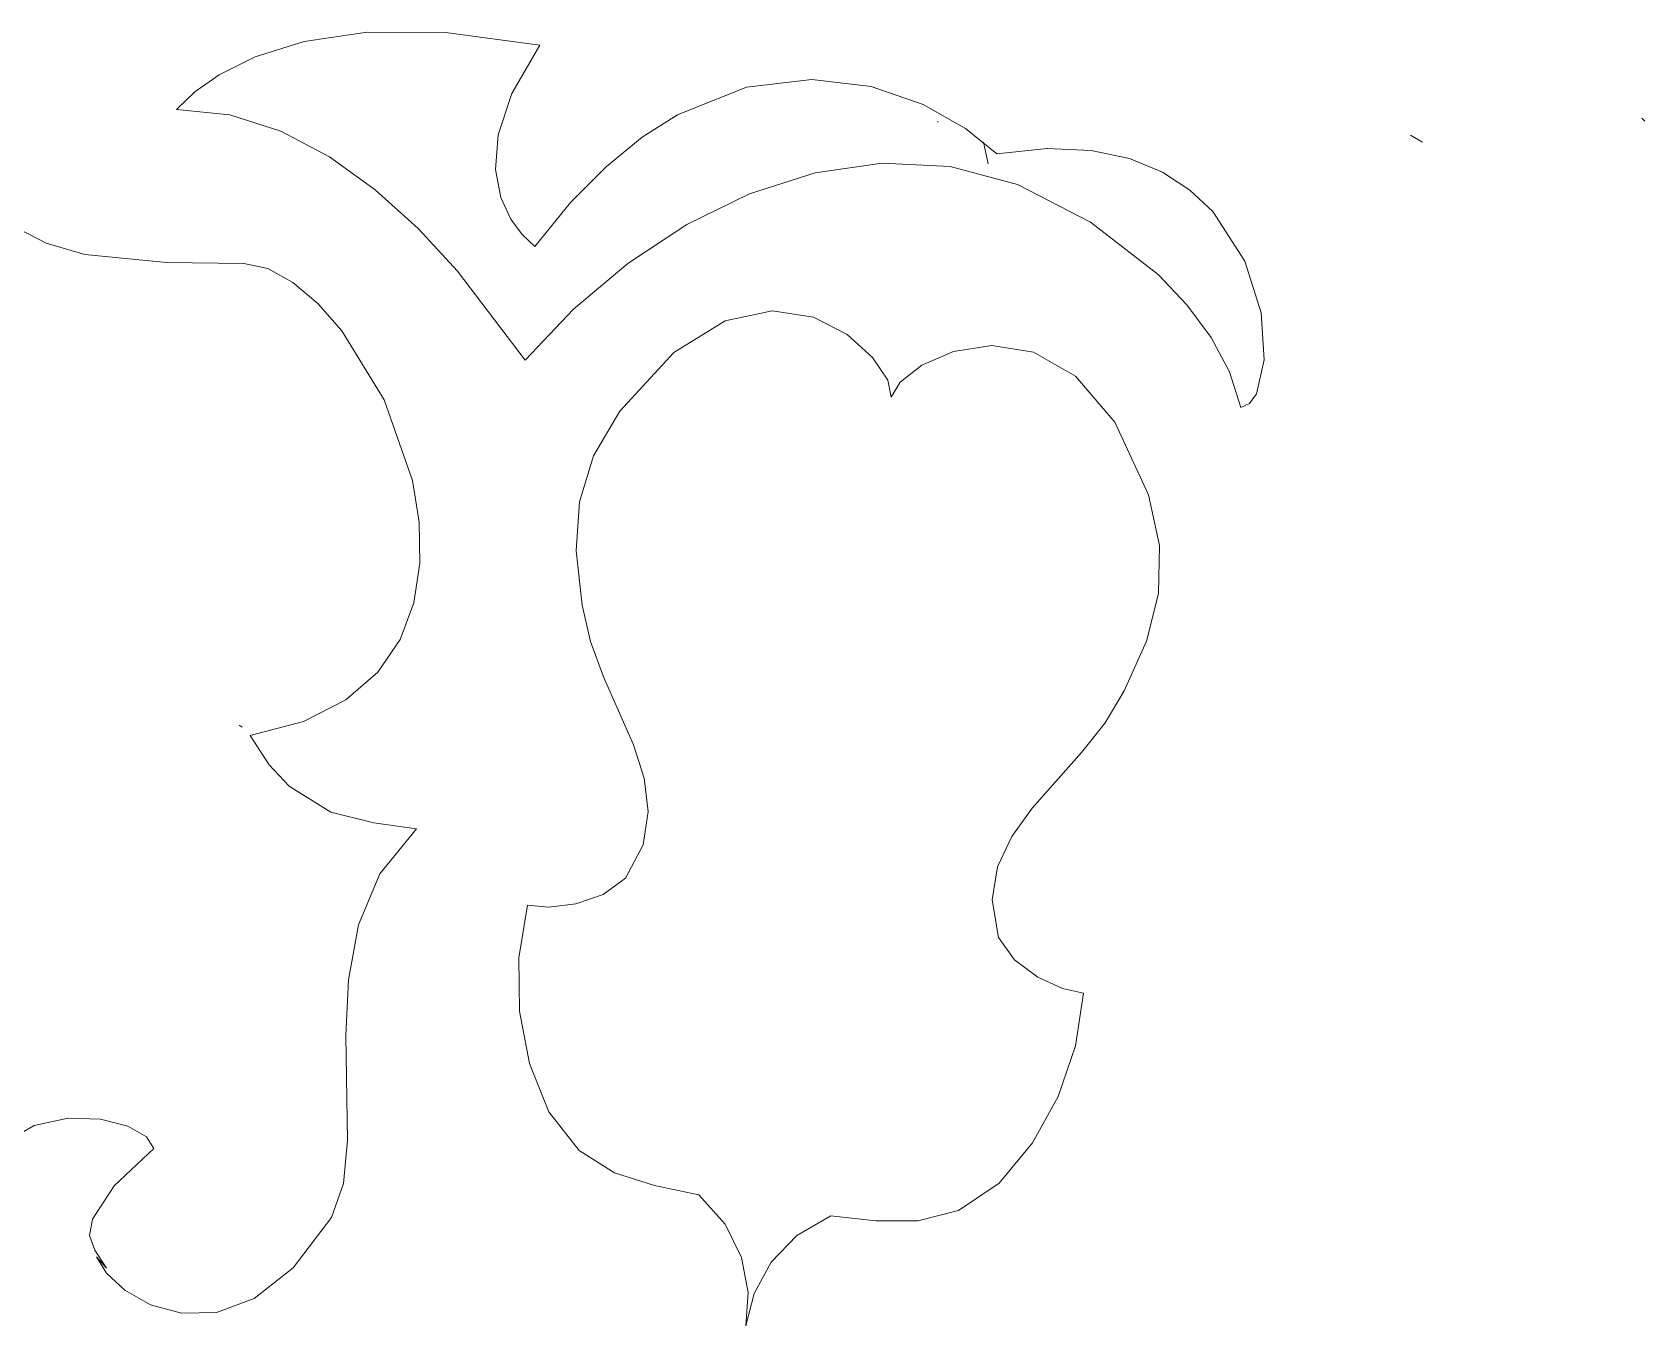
# Model space of a CAD drawing. Header units: millimetres. Extents: x -177 to 176, y -151 to 151.
# Drawn here: x -6.74 to 38.13, y -15.42 to 20.59 of the extents above; entities that cross this region are included whole.
import ezdxf

# ---------------------------------------------------------------- set-up
doc = ezdxf.new("R2010")
doc.units = ezdxf.units.MM
doc.header["$MEASUREMENT"] = 0
doc.layers.add('layer 1', color=7, linetype='Continuous')

msp = doc.modelspace()

# ---------------------------------------------------------------- linework, layer by layer
at = {"layer": 'layer 1', "color": 1, "lineweight": 9}
for points, knots in [([(-2.7271, 18.4433), (-2.7271, 18.4433), (-1.2488, 18.2932), (-1.2488, 18.2932), (-1.2488, 18.2932), (-1.2488, 18.2932), (0.1717, 17.8356), (0.1717, 17.8356), (0.1717, 17.8356), (0.1717, 17.8356), (1.5248, 17.1214), (1.5248, 17.1214), (1.5248, 17.1214), (1.5248, 17.1214), (2.8021, 16.2005), (2.8021, 16.2005), (2.8021, 16.2005), (2.8021, 16.2005), (3.9944, 15.1241), (3.9944, 15.1241), (3.9944, 15.1241), (3.9944, 15.1241), (5.093, 13.9421), (5.093, 13.9421), (5.093, 13.9421), (5.093, 13.9421), (6.9714, 11.4646), (6.9714, 11.4646), (6.9714, 11.4646), (6.9714, 11.4646), (8.3189, 12.8806), (8.3189, 12.8806), (8.3189, 12.8806), (8.3189, 12.8806), (9.8281, 14.1529), (9.8281, 14.1529), (9.8281, 14.1529), (9.8281, 14.1529), (11.4709, 15.2384), (11.4709, 15.2384), (11.4709, 15.2384), (11.4709, 15.2384), (13.2183, 16.0941), (13.2183, 16.0941), (13.2183, 16.0941), (13.2183, 16.0941), (15.0418, 16.6768), (15.0418, 16.6768), (15.0418, 16.6768), (15.0418, 16.6768), (16.9123, 16.9433), (16.9123, 16.9433), (16.9123, 16.9433), (16.9123, 16.9433), (18.8015, 16.8505), (18.8015, 16.8505), (18.8015, 16.8505), (18.8015, 16.8505), (20.681, 16.3551), (20.681, 16.3551), (20.681, 16.3551), (20.681, 16.3551), (22.7097, 15.3077), (22.7097, 15.3077), (22.7097, 15.3077), (22.7097, 15.3077), (24.5891, 13.8481), (24.5891, 13.8481), (24.5891, 13.8481), (24.5891, 13.8481), (25.3939, 12.9992), (25.3939, 12.9992), (25.3939, 12.9992), (25.3939, 12.9992), (26.0667, 12.0897), (26.0667, 12.0897), (26.0667, 12.0897), (26.0667, 12.0897), (26.5759, 11.134), (26.5759, 11.134), (26.5759, 11.134), (26.5759, 11.134), (26.8901, 10.146), (26.8901, 10.146), (26.8901, 10.146), (26.8901, 10.146), (27.1349, 10.2516), (27.1349, 10.2516), (27.1349, 10.2516), (27.1349, 10.2516), (27.331, 10.5257), (27.331, 10.5257), (27.331, 10.5257), (27.331, 10.5257), (27.5436, 11.4727), (27.5436, 11.4727), (27.5436, 11.4727), (27.5436, 11.4727), (27.4574, 12.7755), (27.4574, 12.7755), (27.4574, 12.7755), (27.4574, 12.7755), (27.0028, 14.2217), (27.0028, 14.2217), (27.0028, 14.2217), (27.0028, 14.2217), (26.1102, 15.5998), (26.1102, 15.5998), (26.1102, 15.5998), (26.1102, 15.5998), (25.4775, 16.1971), (25.4775, 16.1971), (25.4775, 16.1971), (25.4775, 16.1971), (24.7093, 16.6979), (24.7093, 16.6979), (24.7093, 16.6979), (24.7093, 16.6979), (23.7966, 17.0758), (23.7966, 17.0758), (23.7966, 17.0758), (23.7966, 17.0758), (22.7305, 17.3042), (22.7305, 17.3042), (22.7305, 17.3042), (22.7305, 17.3042), (21.5025, 17.3567), (21.5025, 17.3567), (21.5025, 17.3567), (21.5025, 17.3567), (20.1039, 17.2069), (20.1039, 17.2069), (20.1039, 17.2069), (20.1039, 17.2069), (19.2309, 17.9167), (19.2309, 17.9167), (19.2309, 17.9167), (19.2309, 17.9167), (18.0471, 18.5824), (18.0471, 18.5824), (18.0471, 18.5824), (18.0471, 18.5824), (16.603, 19.0782), (16.603, 19.0782), (16.603, 19.0782), (16.603, 19.0782), (14.9488, 19.279), (14.9488, 19.279), (14.9488, 19.279), (14.9488, 19.279), (13.1356, 19.0595), (13.1356, 19.0595), (13.1356, 19.0595), (13.1356, 19.0595), (11.2138, 18.2939), (11.2138, 18.2939), (11.2138, 18.2939), (11.2138, 18.2939), (10.2278, 17.6674), (10.2278, 17.6674), (10.2278, 17.6674), (10.2278, 17.6674), (9.2336, 16.8574), (9.2336, 16.8574), (9.2336, 16.8574), (9.2336, 16.8574), (8.2377, 15.8483), (8.2377, 15.8483), (8.2377, 15.8483), (8.2377, 15.8483), (7.2461, 14.6243), (7.2461, 14.6243), (7.2461, 14.6243), (7.2461, 14.6243), (6.8875, 14.9611), (6.8875, 14.9611), (6.8875, 14.9611), (6.8875, 14.9611), (6.5771, 15.3868), (6.5771, 15.3868), (6.5771, 15.3868), (6.5771, 15.3868), (6.3014, 15.989), (6.3014, 15.989), (6.3014, 15.989), (6.3014, 15.989), (6.1525, 16.7709), (6.1525, 16.7709), (6.1525, 16.7709), (6.1525, 16.7709), (6.2221, 17.7358), (6.2221, 17.7358), (6.2221, 17.7358), (6.2221, 17.7358), (6.6017, 18.8876), (6.6017, 18.8876), (6.6017, 18.8876), (6.6017, 18.8876), (7.3835, 20.2291), (7.3835, 20.2291), (7.3835, 20.2291), (7.3835, 20.2291), (4.7534, 20.5896), (4.7534, 20.5896), (4.7534, 20.5896), (4.7534, 20.5896), (2.5773, 20.5928), (2.5773, 20.5928), (2.5773, 20.5928), (2.5773, 20.5928), (0.8238, 20.3334), (0.8238, 20.3334), (0.8238, 20.3334), (0.8238, 20.3334), (-0.5396, 19.9075), (-0.5396, 19.9075), (-0.5396, 19.9075), (-0.5396, 19.9075), (-1.5445, 19.41), (-1.5445, 19.41), (-1.5445, 19.41), (-1.5445, 19.41), (-2.2227, 18.9365), (-2.2227, 18.9365), (-2.2227, 18.9365), (-2.2227, 18.9365), (-2.7271, 18.4433), (-2.7271, 18.4433), (-2.7271, 18.4433), (-2.7271, 18.4433), (-2.7271, 18.4433), (-2.7271, 18.4433)], [0, 0, 0, 0, 0.0169492, 0.0169492, 0.0169492, 0.0169492, 0.0338983, 0.0338983, 0.0338983, 0.0338983, 0.0508475, 0.0508475, 0.0508475, 0.0508475, 0.0677966, 0.0677966, 0.0677966, 0.0677966, 0.0847458, 0.0847458, 0.0847458, 0.0847458, 0.1016949, 0.1016949, 0.1016949, 0.1016949, 0.1186441, 0.1186441, 0.1186441, 0.1186441, 0.1355932, 0.1355932, 0.1355932, 0.1355932, 0.1525424, 0.1525424, 0.1525424, 0.1525424, 0.1694915, 0.1694915, 0.1694915, 0.1694915, 0.1864407, 0.1864407, 0.1864407, 0.1864407, 0.2033898, 0.2033898, 0.2033898, 0.2033898, 0.220339, 0.220339, 0.220339, 0.220339, 0.2372881, 0.2372881, 0.2372881, 0.2372881, 0.2542373, 0.2542373, 0.2542373, 0.2542373, 0.2711864, 0.2711864, 0.2711864, 0.2711864, 0.2881356, 0.2881356, 0.2881356, 0.2881356, 0.3050847, 0.3050847, 0.3050847, 0.3050847, 0.3220339, 0.3220339, 0.3220339, 0.3220339, 0.3389831, 0.3389831, 0.3389831, 0.3389831, 0.3559322, 0.3559322, 0.3559322, 0.3559322, 0.3728814, 0.3728814, 0.3728814, 0.3728814, 0.3898305, 0.3898305, 0.3898305, 0.3898305, 0.4067797, 0.4067797, 0.4067797, 0.4067797, 0.4237288, 0.4237288, 0.4237288, 0.4237288, 0.440678, 0.440678, 0.440678, 0.440678, 0.4576271, 0.4576271, 0.4576271, 0.4576271, 0.4745763, 0.4745763, 0.4745763, 0.4745763, 0.4915254, 0.4915254, 0.4915254, 0.4915254, 0.5084746, 0.5084746, 0.5084746, 0.5084746, 0.5254237, 0.5254237, 0.5254237, 0.5254237, 0.5423729, 0.5423729, 0.5423729, 0.5423729, 0.559322, 0.559322, 0.559322, 0.559322, 0.5762712, 0.5762712, 0.5762712, 0.5762712, 0.5932203, 0.5932203, 0.5932203, 0.5932203, 0.6101695, 0.6101695, 0.6101695, 0.6101695, 0.6271186, 0.6271186, 0.6271186, 0.6271186, 0.6440678, 0.6440678, 0.6440678, 0.6440678, 0.6610169, 0.6610169, 0.6610169, 0.6610169, 0.6779661, 0.6779661, 0.6779661, 0.6779661, 0.6949153, 0.6949153, 0.6949153, 0.6949153, 0.7118644, 0.7118644, 0.7118644, 0.7118644, 0.7288136, 0.7288136, 0.7288136, 0.7288136, 0.7457627, 0.7457627, 0.7457627, 0.7457627, 0.7627119, 0.7627119, 0.7627119, 0.7627119, 0.779661, 0.779661, 0.779661, 0.779661, 0.7966102, 0.7966102, 0.7966102, 0.7966102, 0.8135593, 0.8135593, 0.8135593, 0.8135593, 0.8305085, 0.8305085, 0.8305085, 0.8305085, 0.8474576, 0.8474576, 0.8474576, 0.8474576, 0.8644068, 0.8644068, 0.8644068, 0.8644068, 0.8813559, 0.8813559, 0.8813559, 0.8813559, 0.8983051, 0.8983051, 0.8983051, 0.8983051, 0.9152542, 0.9152542, 0.9152542, 0.9152542, 0.9322034, 0.9322034, 0.9322034, 0.9322034, 0.9491525, 0.9491525, 0.9491525, 0.9491525, 0.9661017, 0.9661017, 0.9661017, 0.9661017, 1, 1, 1, 1]), ([(-8.826, 17.0696), (-8.826, 17.0696), (-8.1737, 16.0008), (-8.1737, 16.0008), (-8.1737, 16.0008), (-8.1737, 16.0008), (-7.3375, 15.234), (-7.3375, 15.234), (-7.3375, 15.234), (-7.3375, 15.234), (-6.3605, 14.7184), (-6.3605, 14.7184), (-6.3605, 14.7184), (-6.3605, 14.7184), (-5.285, 14.4045), (-5.285, 14.4045), (-5.285, 14.4045), (-5.285, 14.4045), (-3.0111, 14.1793), (-3.0111, 14.1793), (-3.0111, 14.1793), (-3.0111, 14.1793), (-0.8587, 14.1568), (-0.8587, 14.1568), (-0.8587, 14.1568), (-0.8587, 14.1568), (-0.1866, 14.01), (-0.1866, 14.01), (-0.1866, 14.01), (-0.1866, 14.01), (0.5087, 13.6262), (0.5087, 13.6262), (0.5087, 13.6262), (0.5087, 13.6262), (1.2037, 13.0371), (1.2037, 13.0371), (1.2037, 13.0371), (1.2037, 13.0371), (1.8742, 12.2742), (1.8742, 12.2742), (1.8742, 12.2742), (1.8742, 12.2742), (3.0464, 10.353), (3.0464, 10.353), (3.0464, 10.353), (3.0464, 10.353), (3.8344, 8.1137), (3.8344, 8.1137), (3.8344, 8.1137), (3.8344, 8.1137), (4.0245, 6.9535), (4.0245, 6.9535), (4.0245, 6.9535), (4.0245, 6.9535), (4.0472, 5.8081), (4.0472, 5.8081), (4.0472, 5.8081), (4.0472, 5.8081), (3.8783, 4.7091), (3.8783, 4.7091), (3.8783, 4.7091), (3.8783, 4.7091), (3.4936, 3.688), (3.4936, 3.688), (3.4936, 3.688), (3.4936, 3.688), (2.8699, 2.7761), (2.8699, 2.7761), (2.8699, 2.7761), (2.8699, 2.7761), (1.983, 2.0046), (1.983, 2.0046), (1.983, 2.0046), (1.983, 2.0046), (0.8089, 1.4055), (0.8089, 1.4055), (0.8089, 1.4055), (0.8089, 1.4055), (-0.676, 1.0098), (-0.676, 1.0098), (-0.676, 1.0098), (-0.676, 1.0098), (-0.1472, 0.1985), (-0.1472, 0.1985), (-0.1472, 0.1985), (-0.1472, 0.1985), (0.4061, -0.404), (0.4061, -0.404), (0.4061, -0.404), (0.4061, -0.404), (1.5645, -1.1222), (1.5645, -1.1222), (1.5645, -1.1222), (1.5645, -1.1222), (2.7592, -1.4234), (2.7592, -1.4234), (2.7592, -1.4234), (2.7592, -1.4234), (3.9495, -1.5852), (3.9495, -1.5852), (3.9495, -1.5852), (3.9495, -1.5852), (2.9281, -2.8359), (2.9281, -2.8359), (2.9281, -2.8359), (2.9281, -2.8359), (2.333, -4.2609), (2.333, -4.2609), (2.333, -4.2609), (2.333, -4.2609), (2.0547, -5.7884), (2.0547, -5.7884), (2.0547, -5.7884), (2.0547, -5.7884), (1.9838, -7.3447), (1.9838, -7.3447), (1.9838, -7.3447), (1.9838, -7.3447), (2.0269, -10.2552), (2.0269, -10.2552), (2.0269, -10.2552), (2.0269, -10.2552), (1.9218, -11.4635), (1.9218, -11.4635), (1.9218, -11.4635), (1.9218, -11.4635), (1.5867, -12.4103), (1.5867, -12.4103), (1.5867, -12.4103), (1.5867, -12.4103), (0.5141, -13.8149), (0.5141, -13.8149), (0.5141, -13.8149), (0.5141, -13.8149), (-0.5675, -14.6628), (-0.5675, -14.6628), (-0.5675, -14.6628), (-0.5675, -14.6628), (-1.6167, -15.0511), (-1.6167, -15.0511), (-1.6167, -15.0511), (-1.6167, -15.0511), (-2.593, -15.0773), (-2.593, -15.0773), (-2.593, -15.0773), (-2.593, -15.0773), (-3.4557, -14.8389), (-3.4557, -14.8389), (-3.4557, -14.8389), (-3.4557, -14.8389), (-4.1637, -14.4329), (-4.1637, -14.4329), (-4.1637, -14.4329), (-4.1637, -14.4329), (-4.6761, -13.9573), (-4.6761, -13.9573), (-4.6761, -13.9573), (-4.6761, -13.9573), (-4.9522, -13.5092), (-4.9522, -13.5092), (-4.9522, -13.5092), (-4.9522, -13.5092), (-4.6762, -13.8174), (-4.6762, -13.8174), (-4.6762, -13.8174), (-4.6762, -13.8174), (-5.0071, -13.3169), (-5.0071, -13.3169), (-5.0071, -13.3169), (-5.0071, -13.3169), (-5.1521, -12.9077), (-5.1521, -12.9077), (-5.1521, -12.9077), (-5.1521, -12.9077), (-5.0667, -12.452), (-5.0667, -12.452), (-5.0667, -12.452), (-5.0667, -12.452), (-4.4648, -11.5262), (-4.4648, -11.5262), (-4.4648, -11.5262), (-4.4648, -11.5262), (-3.3587, -10.487), (-3.3587, -10.487), (-3.3587, -10.487), (-3.3587, -10.487), (-3.5612, -10.1661), (-3.5612, -10.1661), (-3.5612, -10.1661), (-3.5612, -10.1661), (-4.0874, -9.8701), (-4.0874, -9.8701), (-4.0874, -9.8701), (-4.0874, -9.8701), (-4.8461, -9.6708), (-4.8461, -9.6708), (-4.8461, -9.6708), (-4.8461, -9.6708), (-5.7456, -9.6409), (-5.7456, -9.6409), (-5.7456, -9.6409), (-5.7456, -9.6409), (-6.695, -9.8523), (-6.695, -9.8523), (-6.695, -9.8523), (-6.695, -9.8523), (-7.603, -10.3774), (-7.603, -10.3774), (-7.603, -10.3774), (-7.603, -10.3774), (-8.3779, -11.2883), (-8.3779, -11.2883), (-8.3779, -11.2883), (-8.3779, -11.2883), (-8.9289, -12.6575), (-8.9289, -12.6575), (-8.9289, -12.6575), (-8.9289, -12.6575), (-9.4788, -11.2883), (-9.4788, -11.2883), (-9.4788, -11.2883), (-9.4788, -11.2883), (-10.2516, -10.3774), (-10.2516, -10.3774), (-10.2516, -10.3774), (-10.2516, -10.3774), (-11.1563, -9.8523), (-11.1563, -9.8523), (-11.1563, -9.8523), (-11.1563, -9.8523), (-12.1019, -9.6409), (-12.1019, -9.6409), (-12.1019, -9.6409), (-12.1019, -9.6409), (-12.9977, -9.6708), (-12.9977, -9.6708), (-12.9977, -9.6708), (-12.9977, -9.6708), (-13.753, -9.8701), (-13.753, -9.8701), (-13.753, -9.8701), (-13.753, -9.8701), (-14.2768, -10.1661), (-14.2768, -10.1661), (-14.2768, -10.1661), (-14.2768, -10.1661), (-14.4786, -10.487), (-14.4786, -10.487), (-14.4786, -10.487), (-14.4786, -10.487), (-13.3725, -11.5262), (-13.3725, -11.5262), (-13.3725, -11.5262), (-13.3725, -11.5262), (-12.7706, -12.452), (-12.7706, -12.452), (-12.7706, -12.452), (-12.7706, -12.452), (-12.6851, -12.9077), (-12.6851, -12.9077), (-12.6851, -12.9077), (-12.6851, -12.9077), (-12.8302, -13.3169), (-12.8302, -13.3169), (-12.8302, -13.3169), (-12.8302, -13.3169), (-13.1612, -13.8174), (-13.1612, -13.8174), (-13.1612, -13.8174), (-13.1612, -13.8174), (-12.8851, -13.5092), (-12.8851, -13.5092), (-12.8851, -13.5092), (-12.8851, -13.5092), (-13.1612, -13.9573), (-13.1612, -13.9573), (-13.1612, -13.9573), (-13.1612, -13.9573), (-13.6736, -14.4329), (-13.6736, -14.4329), (-13.6736, -14.4329), (-13.6736, -14.4329), (-14.3816, -14.8389), (-14.3816, -14.8389), (-14.3816, -14.8389), (-14.3816, -14.8389), (-15.2441, -15.0773), (-15.2441, -15.0773), (-15.2441, -15.0773), (-15.2441, -15.0773), (-16.2205, -15.0511), (-16.2205, -15.0511), (-16.2205, -15.0511), (-16.2205, -15.0511), (-17.2699, -14.6628), (-17.2699, -14.6628), (-17.2699, -14.6628), (-17.2699, -14.6628), (-18.3513, -13.8149), (-18.3513, -13.8149), (-18.3513, -13.8149), (-18.3513, -13.8149), (-19.424, -12.4103), (-19.424, -12.4103), (-19.424, -12.4103), (-19.424, -12.4103), (-19.759, -11.4635), (-19.759, -11.4635), (-19.759, -11.4635), (-19.759, -11.4635), (-19.8639, -10.2552), (-19.8639, -10.2552), (-19.8639, -10.2552), (-19.8639, -10.2552), (-19.8211, -7.3447), (-19.8211, -7.3447), (-19.8211, -7.3447), (-19.8211, -7.3447), (-19.892, -5.7884), (-19.892, -5.7884), (-19.892, -5.7884), (-19.892, -5.7884), (-20.1704, -4.2609), (-20.1704, -4.2609), (-20.1704, -4.2609), (-20.1704, -4.2609), (-20.7652, -2.8359), (-20.7652, -2.8359), (-20.7652, -2.8359), (-20.7652, -2.8359), (-21.7868, -1.5852), (-21.7868, -1.5852), (-21.7868, -1.5852), (-21.7868, -1.5852), (-20.5965, -1.4234), (-20.5965, -1.4234), (-20.5965, -1.4234), (-20.5965, -1.4234), (-19.4017, -1.1222), (-19.4017, -1.1222), (-19.4017, -1.1222), (-19.4017, -1.1222), (-18.2433, -0.404), (-18.2433, -0.404), (-18.2433, -0.404), (-18.2433, -0.404), (-17.6901, 0.1985), (-17.6901, 0.1985), (-17.6901, 0.1985), (-17.6901, 0.1985), (-17.1611, 1.0098), (-17.1611, 1.0098), (-17.1611, 1.0098), (-17.1611, 1.0098), (-18.6462, 1.4055), (-18.6462, 1.4055), (-18.6462, 1.4055), (-18.6462, 1.4055), (-19.8202, 2.0046), (-19.8202, 2.0046), (-19.8202, 2.0046), (-19.8202, 2.0046), (-20.7072, 2.7761), (-20.7072, 2.7761), (-20.7072, 2.7761), (-20.7072, 2.7761), (-21.3311, 3.688), (-21.3311, 3.688), (-21.3311, 3.688), (-21.3311, 3.688), (-21.7154, 4.7091), (-21.7154, 4.7091), (-21.7154, 4.7091), (-21.7154, 4.7091), (-21.8844, 5.8081), (-21.8844, 5.8081), (-21.8844, 5.8081), (-21.8844, 5.8081), (-21.8618, 6.9535), (-21.8618, 6.9535), (-21.8618, 6.9535), (-21.8618, 6.9535), (-21.6715, 8.1137), (-21.6715, 8.1137), (-21.6715, 8.1137), (-21.6715, 8.1137), (-20.8836, 10.353), (-20.8836, 10.353), (-20.8836, 10.353), (-20.8836, 10.353), (-19.7114, 12.2742), (-19.7114, 12.2742), (-19.7114, 12.2742), (-19.7114, 12.2742), (-19.041, 13.0371), (-19.041, 13.0371), (-19.041, 13.0371), (-19.041, 13.0371), (-18.3461, 13.6262), (-18.3461, 13.6262), (-18.3461, 13.6262), (-18.3461, 13.6262), (-17.6506, 14.01), (-17.6506, 14.01), (-17.6506, 14.01), (-17.6506, 14.01), (-16.9787, 14.1568), (-16.9787, 14.1568), (-16.9787, 14.1568), (-16.9787, 14.1568), (-14.7973, 14.1793), (-14.7973, 14.1793), (-14.7973, 14.1793), (-14.7973, 14.1793), (-12.4596, 14.4045), (-12.4596, 14.4045), (-12.4596, 14.4045), (-12.4596, 14.4045), (-11.3502, 14.7184), (-11.3502, 14.7184), (-11.3502, 14.7184), (-11.3502, 14.7184), (-10.3433, 15.234), (-10.3433, 15.234), (-10.3433, 15.234), (-10.3433, 15.234), (-9.4863, 16.0008), (-9.4863, 16.0008), (-9.4863, 16.0008), (-9.4863, 16.0008), (-8.826, 17.0696), (-8.826, 17.0696), (-8.826, 17.0696), (-8.826, 17.0696), (-8.826, 17.0696), (-8.826, 17.0696)], [0, 0, 0, 0, 0.0090909, 0.0090909, 0.0090909, 0.0090909, 0.0181818, 0.0181818, 0.0181818, 0.0181818, 0.0272727, 0.0272727, 0.0272727, 0.0272727, 0.0363636, 0.0363636, 0.0363636, 0.0363636, 0.0454545, 0.0454545, 0.0454545, 0.0454545, 0.0545455, 0.0545455, 0.0545455, 0.0545455, 0.0636364, 0.0636364, 0.0636364, 0.0636364, 0.0727273, 0.0727273, 0.0727273, 0.0727273, 0.0818182, 0.0818182, 0.0818182, 0.0818182, 0.0909091, 0.0909091, 0.0909091, 0.0909091, 0.1, 0.1, 0.1, 0.1, 0.1090909, 0.1090909, 0.1090909, 0.1090909, 0.1181818, 0.1181818, 0.1181818, 0.1181818, 0.1272727, 0.1272727, 0.1272727, 0.1272727, 0.1363636, 0.1363636, 0.1363636, 0.1363636, 0.1454545, 0.1454545, 0.1454545, 0.1454545, 0.1545455, 0.1545455, 0.1545455, 0.1545455, 0.1636364, 0.1636364, 0.1636364, 0.1636364, 0.1727273, 0.1727273, 0.1727273, 0.1727273, 0.1818182, 0.1818182, 0.1818182, 0.1818182, 0.1909091, 0.1909091, 0.1909091, 0.1909091, 0.2, 0.2, 0.2, 0.2, 0.2090909, 0.2090909, 0.2090909, 0.2090909, 0.2181818, 0.2181818, 0.2181818, 0.2181818, 0.2272727, 0.2272727, 0.2272727, 0.2272727, 0.2363636, 0.2363636, 0.2363636, 0.2363636, 0.2454545, 0.2454545, 0.2454545, 0.2454545, 0.2545455, 0.2545455, 0.2545455, 0.2545455, 0.2636364, 0.2636364, 0.2636364, 0.2636364, 0.2727273, 0.2727273, 0.2727273, 0.2727273, 0.2818182, 0.2818182, 0.2818182, 0.2818182, 0.2909091, 0.2909091, 0.2909091, 0.2909091, 0.3, 0.3, 0.3, 0.3, 0.3090909, 0.3090909, 0.3090909, 0.3090909, 0.3181818, 0.3181818, 0.3181818, 0.3181818, 0.3272727, 0.3272727, 0.3272727, 0.3272727, 0.3363636, 0.3363636, 0.3363636, 0.3363636, 0.3454545, 0.3454545, 0.3454545, 0.3454545, 0.3545455, 0.3545455, 0.3545455, 0.3545455, 0.3636364, 0.3636364, 0.3636364, 0.3636364, 0.3727273, 0.3727273, 0.3727273, 0.3727273, 0.3818182, 0.3818182, 0.3818182, 0.3818182, 0.3909091, 0.3909091, 0.3909091, 0.3909091, 0.4, 0.4, 0.4, 0.4, 0.4090909, 0.4090909, 0.4090909, 0.4090909, 0.4181818, 0.4181818, 0.4181818, 0.4181818, 0.4272727, 0.4272727, 0.4272727, 0.4272727, 0.4363636, 0.4363636, 0.4363636, 0.4363636, 0.4454545, 0.4454545, 0.4454545, 0.4454545, 0.4545455, 0.4545455, 0.4545455, 0.4545455, 0.4636364, 0.4636364, 0.4636364, 0.4636364, 0.4727273, 0.4727273, 0.4727273, 0.4727273, 0.4818182, 0.4818182, 0.4818182, 0.4818182, 0.4909091, 0.4909091, 0.4909091, 0.4909091, 0.5, 0.5, 0.5, 0.5, 0.5090909, 0.5090909, 0.5090909, 0.5090909, 0.5181818, 0.5181818, 0.5181818, 0.5181818, 0.5272727, 0.5272727, 0.5272727, 0.5272727, 0.5363636, 0.5363636, 0.5363636, 0.5363636, 0.5454545, 0.5454545, 0.5454545, 0.5454545, 0.5545455, 0.5545455, 0.5545455, 0.5545455, 0.5636364, 0.5636364, 0.5636364, 0.5636364, 0.5727273, 0.5727273, 0.5727273, 0.5727273, 0.5818182, 0.5818182, 0.5818182, 0.5818182, 0.5909091, 0.5909091, 0.5909091, 0.5909091, 0.6, 0.6, 0.6, 0.6, 0.6090909, 0.6090909, 0.6090909, 0.6090909, 0.6181818, 0.6181818, 0.6181818, 0.6181818, 0.6272727, 0.6272727, 0.6272727, 0.6272727, 0.6363636, 0.6363636, 0.6363636, 0.6363636, 0.6454545, 0.6454545, 0.6454545, 0.6454545, 0.6545455, 0.6545455, 0.6545455, 0.6545455, 0.6636364, 0.6636364, 0.6636364, 0.6636364, 0.6727273, 0.6727273, 0.6727273, 0.6727273, 0.6818182, 0.6818182, 0.6818182, 0.6818182, 0.6909091, 0.6909091, 0.6909091, 0.6909091, 0.7, 0.7, 0.7, 0.7, 0.7090909, 0.7090909, 0.7090909, 0.7090909, 0.7181818, 0.7181818, 0.7181818, 0.7181818, 0.7272727, 0.7272727, 0.7272727, 0.7272727, 0.7363636, 0.7363636, 0.7363636, 0.7363636, 0.7454545, 0.7454545, 0.7454545, 0.7454545, 0.7545455, 0.7545455, 0.7545455, 0.7545455, 0.7636364, 0.7636364, 0.7636364, 0.7636364, 0.7727273, 0.7727273, 0.7727273, 0.7727273, 0.7818182, 0.7818182, 0.7818182, 0.7818182, 0.7909091, 0.7909091, 0.7909091, 0.7909091, 0.8, 0.8, 0.8, 0.8, 0.8090909, 0.8090909, 0.8090909, 0.8090909, 0.8181818, 0.8181818, 0.8181818, 0.8181818, 0.8272727, 0.8272727, 0.8272727, 0.8272727, 0.8363636, 0.8363636, 0.8363636, 0.8363636, 0.8454545, 0.8454545, 0.8454545, 0.8454545, 0.8545455, 0.8545455, 0.8545455, 0.8545455, 0.8636364, 0.8636364, 0.8636364, 0.8636364, 0.8727273, 0.8727273, 0.8727273, 0.8727273, 0.8818182, 0.8818182, 0.8818182, 0.8818182, 0.8909091, 0.8909091, 0.8909091, 0.8909091, 0.9, 0.9, 0.9, 0.9, 0.9090909, 0.9090909, 0.9090909, 0.9090909, 0.9181818, 0.9181818, 0.9181818, 0.9181818, 0.9272727, 0.9272727, 0.9272727, 0.9272727, 0.9363636, 0.9363636, 0.9363636, 0.9363636, 0.9454545, 0.9454545, 0.9454545, 0.9454545, 0.9545455, 0.9545455, 0.9545455, 0.9545455, 0.9636364, 0.9636364, 0.9636364, 0.9636364, 0.9727273, 0.9727273, 0.9727273, 0.9727273, 0.9818182, 0.9818182, 0.9818182, 0.9818182, 1, 1, 1, 1]), ([(17.1649, 10.4298), (17.1649, 10.4298), (17.0635, 10.9078), (17.0635, 10.9078), (17.0635, 10.9078), (17.0635, 10.9078), (16.642, 11.5394), (16.642, 11.5394), (16.642, 11.5394), (16.642, 11.5394), (15.9396, 12.1726), (15.9396, 12.1726), (15.9396, 12.1726), (15.9396, 12.1726), (14.9962, 12.6551), (14.9962, 12.6551), (14.9962, 12.6551), (14.9962, 12.6551), (13.8513, 12.8351), (13.8513, 12.8351), (13.8513, 12.8351), (13.8513, 12.8351), (12.5449, 12.5608), (12.5449, 12.5608), (12.5449, 12.5608), (12.5449, 12.5608), (11.116, 11.6798), (11.116, 11.6798), (11.116, 11.6798), (11.116, 11.6798), (9.605, 10.0404), (9.605, 10.0404), (9.605, 10.0404), (9.605, 10.0404), (8.8726, 8.7981), (8.8726, 8.7981), (8.8726, 8.7981), (8.8726, 8.7981), (8.4866, 7.5172), (8.4866, 7.5172), (8.4866, 7.5172), (8.4866, 7.5172), (8.3982, 6.1488), (8.3982, 6.1488), (8.3982, 6.1488), (8.3982, 6.1488), (8.5582, 4.6434), (8.5582, 4.6434), (8.5582, 4.6434), (8.5582, 4.6434), (8.7897, 3.6287), (8.7897, 3.6287), (8.7897, 3.6287), (8.7897, 3.6287), (9.1581, 2.646), (9.1581, 2.646), (9.1581, 2.646), (9.1581, 2.646), (9.9853, 0.7487), (9.9853, 0.7487), (9.9853, 0.7487), (9.9853, 0.7487), (10.2845, -0.1796), (10.2845, -0.1796), (10.2845, -0.1796), (10.2845, -0.1796), (10.4008, -1.1035), (10.4008, -1.1035), (10.4008, -1.1035), (10.4008, -1.1035), (10.2543, -2.0299), (10.2543, -2.0299), (10.2543, -2.0299), (10.2543, -2.0299), (9.7655, -2.9656), (9.7655, -2.9656), (9.7655, -2.9656), (9.7655, -2.9656), (9.1474, -3.4194), (9.1474, -3.4194), (9.1474, -3.4194), (9.1474, -3.4194), (8.3842, -3.6782), (8.3842, -3.6782), (8.3842, -3.6782), (8.3842, -3.6782), (7.6298, -3.7671), (7.6298, -3.7671), (7.6298, -3.7671), (7.6298, -3.7671), (7.0379, -3.7118), (7.0379, -3.7118), (7.0379, -3.7118), (7.0379, -3.7118), (6.7958, -5.1793), (6.7958, -5.1793), (6.7958, -5.1793), (6.7958, -5.1793), (6.8166, -6.6679), (6.8166, -6.6679), (6.8166, -6.6679), (6.8166, -6.6679), (7.097, -8.1174), (7.097, -8.1174), (7.097, -8.1174), (7.097, -8.1174), (7.6339, -9.4676), (7.6339, -9.4676), (7.6339, -9.4676), (7.6339, -9.4676), (8.4769, -10.5415), (8.4769, -10.5415), (8.4769, -10.5415), (8.4769, -10.5415), (9.4593, -11.1678), (9.4593, -11.1678), (9.4593, -11.1678), (9.4593, -11.1678), (10.5734, -11.5219), (10.5734, -11.5219), (10.5734, -11.5219), (10.5734, -11.5219), (11.8114, -11.7792), (11.8114, -11.7792), (11.8114, -11.7792), (11.8114, -11.7792), (12.5433, -12.5909), (12.5433, -12.5909), (12.5433, -12.5909), (12.5433, -12.5909), (12.9937, -13.5264), (12.9937, -13.5264), (12.9937, -13.5264), (12.9937, -13.5264), (13.1797, -14.4994), (13.1797, -14.4994), (13.1797, -14.4994), (13.1797, -14.4994), (13.1176, -15.4239), (13.1176, -15.4239), (13.1176, -15.4239), (13.1176, -15.4239), (13.3432, -14.5252), (13.3432, -14.5252), (13.3432, -14.5252), (13.3432, -14.5252), (13.8183, -13.6569), (13.8183, -13.6569), (13.8183, -13.6569), (13.8183, -13.6569), (14.5334, -12.906), (14.5334, -12.906), (14.5334, -12.906), (14.5334, -12.906), (15.4792, -12.3602), (15.4792, -12.3602), (15.4792, -12.3602), (15.4792, -12.3602), (16.7361, -12.4979), (16.7361, -12.4979), (16.7361, -12.4979), (16.7361, -12.4979), (17.905, -12.5054), (17.905, -12.5054), (17.905, -12.5054), (17.905, -12.5054), (19.033, -12.2134), (19.033, -12.2134), (19.033, -12.2134), (19.033, -12.2134), (20.1663, -11.4525), (20.1663, -11.4525), (20.1663, -11.4525), (20.1663, -11.4525), (21.0944, -10.3344), (21.0944, -10.3344), (21.0944, -10.3344), (21.0944, -10.3344), (21.809, -9.0426), (21.809, -9.0426), (21.809, -9.0426), (21.809, -9.0426), (22.2886, -7.6332), (22.2886, -7.6332), (22.2886, -7.6332), (22.2886, -7.6332), (22.5118, -6.1627), (22.5118, -6.1627), (22.5118, -6.1627), (22.5118, -6.1627), (21.9321, -6.0323), (21.9321, -6.0323), (21.9321, -6.0323), (21.9321, -6.0323), (21.2421, -5.7145), (21.2421, -5.7145), (21.2421, -5.7145), (21.2421, -5.7145), (20.5961, -5.2327), (20.5961, -5.2327), (20.5961, -5.2327), (20.5961, -5.2327), (20.1484, -4.6103), (20.1484, -4.6103), (20.1484, -4.6103), (20.1484, -4.6103), (19.9727, -3.569), (19.9727, -3.569), (19.9727, -3.569), (19.9727, -3.569), (20.1197, -2.6427), (20.1197, -2.6427), (20.1197, -2.6427), (20.1197, -2.6427), (20.5158, -1.8001), (20.5158, -1.8001), (20.5158, -1.8001), (20.5158, -1.8001), (21.0872, -1.0097), (21.0872, -1.0097), (21.0872, -1.0097), (21.0872, -1.0097), (22.4601, 0.5391), (22.4601, 0.5391), (22.4601, 0.5391), (22.4601, 0.5391), (23.1141, 1.3599), (23.1141, 1.3599), (23.1141, 1.3599), (23.1141, 1.3599), (23.648, 2.2534), (23.648, 2.2534), (23.648, 2.2534), (23.648, 2.2534), (24.2653, 3.6356), (24.2653, 3.6356), (24.2653, 3.6356), (24.2653, 3.6356), (24.6041, 4.9646), (24.6041, 4.9646), (24.6041, 4.9646), (24.6041, 4.9646), (24.6329, 6.3018), (24.6329, 6.3018), (24.6329, 6.3018), (24.6329, 6.3018), (24.3202, 7.7098), (24.3202, 7.7098), (24.3202, 7.7098), (24.3202, 7.7098), (23.3857, 9.7366), (23.3857, 9.7366), (23.3857, 9.7366), (23.3857, 9.7366), (22.2897, 11.0175), (22.2897, 11.0175), (22.2897, 11.0175), (22.2897, 11.0175), (21.1182, 11.6842), (21.1182, 11.6842), (21.1182, 11.6842), (21.1182, 11.6842), (19.9579, 11.8693), (19.9579, 11.8693), (19.9579, 11.8693), (19.9579, 11.8693), (18.8959, 11.7043), (18.8959, 11.7043), (18.8959, 11.7043), (18.8959, 11.7043), (18.0186, 11.3216), (18.0186, 11.3216), (18.0186, 11.3216), (18.0186, 11.3216), (17.4128, 10.8526), (17.4128, 10.8526), (17.4128, 10.8526), (17.4128, 10.8526), (17.1649, 10.4298), (17.1649, 10.4298), (17.1649, 10.4298), (17.1649, 10.4298), (17.1649, 10.4298), (17.1649, 10.4298)], [0, 0, 0, 0, 0.0138889, 0.0138889, 0.0138889, 0.0138889, 0.0277778, 0.0277778, 0.0277778, 0.0277778, 0.0416667, 0.0416667, 0.0416667, 0.0416667, 0.0555556, 0.0555556, 0.0555556, 0.0555556, 0.0694444, 0.0694444, 0.0694444, 0.0694444, 0.0833333, 0.0833333, 0.0833333, 0.0833333, 0.0972222, 0.0972222, 0.0972222, 0.0972222, 0.1111111, 0.1111111, 0.1111111, 0.1111111, 0.125, 0.125, 0.125, 0.125, 0.1388889, 0.1388889, 0.1388889, 0.1388889, 0.1527778, 0.1527778, 0.1527778, 0.1527778, 0.1666667, 0.1666667, 0.1666667, 0.1666667, 0.1805556, 0.1805556, 0.1805556, 0.1805556, 0.1944444, 0.1944444, 0.1944444, 0.1944444, 0.2083333, 0.2083333, 0.2083333, 0.2083333, 0.2222222, 0.2222222, 0.2222222, 0.2222222, 0.2361111, 0.2361111, 0.2361111, 0.2361111, 0.25, 0.25, 0.25, 0.25, 0.2638889, 0.2638889, 0.2638889, 0.2638889, 0.2777778, 0.2777778, 0.2777778, 0.2777778, 0.2916667, 0.2916667, 0.2916667, 0.2916667, 0.3055556, 0.3055556, 0.3055556, 0.3055556, 0.3194444, 0.3194444, 0.3194444, 0.3194444, 0.3333333, 0.3333333, 0.3333333, 0.3333333, 0.3472222, 0.3472222, 0.3472222, 0.3472222, 0.3611111, 0.3611111, 0.3611111, 0.3611111, 0.375, 0.375, 0.375, 0.375, 0.3888889, 0.3888889, 0.3888889, 0.3888889, 0.4027778, 0.4027778, 0.4027778, 0.4027778, 0.4166667, 0.4166667, 0.4166667, 0.4166667, 0.4305556, 0.4305556, 0.4305556, 0.4305556, 0.4444444, 0.4444444, 0.4444444, 0.4444444, 0.4583333, 0.4583333, 0.4583333, 0.4583333, 0.4722222, 0.4722222, 0.4722222, 0.4722222, 0.4861111, 0.4861111, 0.4861111, 0.4861111, 0.5, 0.5, 0.5, 0.5, 0.5138889, 0.5138889, 0.5138889, 0.5138889, 0.5277778, 0.5277778, 0.5277778, 0.5277778, 0.5416667, 0.5416667, 0.5416667, 0.5416667, 0.5555556, 0.5555556, 0.5555556, 0.5555556, 0.5694444, 0.5694444, 0.5694444, 0.5694444, 0.5833333, 0.5833333, 0.5833333, 0.5833333, 0.5972222, 0.5972222, 0.5972222, 0.5972222, 0.6111111, 0.6111111, 0.6111111, 0.6111111, 0.625, 0.625, 0.625, 0.625, 0.6388889, 0.6388889, 0.6388889, 0.6388889, 0.6527778, 0.6527778, 0.6527778, 0.6527778, 0.6666667, 0.6666667, 0.6666667, 0.6666667, 0.6805556, 0.6805556, 0.6805556, 0.6805556, 0.6944444, 0.6944444, 0.6944444, 0.6944444, 0.7083333, 0.7083333, 0.7083333, 0.7083333, 0.7222222, 0.7222222, 0.7222222, 0.7222222, 0.7361111, 0.7361111, 0.7361111, 0.7361111, 0.75, 0.75, 0.75, 0.75, 0.7638889, 0.7638889, 0.7638889, 0.7638889, 0.7777778, 0.7777778, 0.7777778, 0.7777778, 0.7916667, 0.7916667, 0.7916667, 0.7916667, 0.8055556, 0.8055556, 0.8055556, 0.8055556, 0.8194444, 0.8194444, 0.8194444, 0.8194444, 0.8333333, 0.8333333, 0.8333333, 0.8333333, 0.8472222, 0.8472222, 0.8472222, 0.8472222, 0.8611111, 0.8611111, 0.8611111, 0.8611111, 0.875, 0.875, 0.875, 0.875, 0.8888889, 0.8888889, 0.8888889, 0.8888889, 0.9027778, 0.9027778, 0.9027778, 0.9027778, 0.9166667, 0.9166667, 0.9166667, 0.9166667, 0.9305556, 0.9305556, 0.9305556, 0.9305556, 0.9444444, 0.9444444, 0.9444444, 0.9444444, 0.9583333, 0.9583333, 0.9583333, 0.9583333, 0.9722222, 0.9722222, 0.9722222, 0.9722222, 1, 1, 1, 1])]:
    msp.add_open_spline(points, degree=3, knots=knots, dxfattribs=at)
for points in [[(18.4626, 18.1135), (18.4626, 18.1135), (18.4626, 18.0861), (18.4626, 18.0861)], [(38.1343, 18.1135), (38.1343, 18.1135), (38.0517, 18.1961), (38.0517, 18.1961)], [(19.8639, 16.932), (19.8639, 16.932), (19.7266, 17.5364), (19.7266, 17.5364)], [(31.9453, 17.5364), (31.9453, 17.5364), (31.6154, 17.7288), (31.6154, 17.7288)], [(-0.9064, 1.2444), (-0.9064, 1.2444), (-0.989, 1.2993), (-0.989, 1.2993)]]:
    msp.add_open_spline(points, degree=3, dxfattribs=at)

doc.saveas('drawing.dxf')
